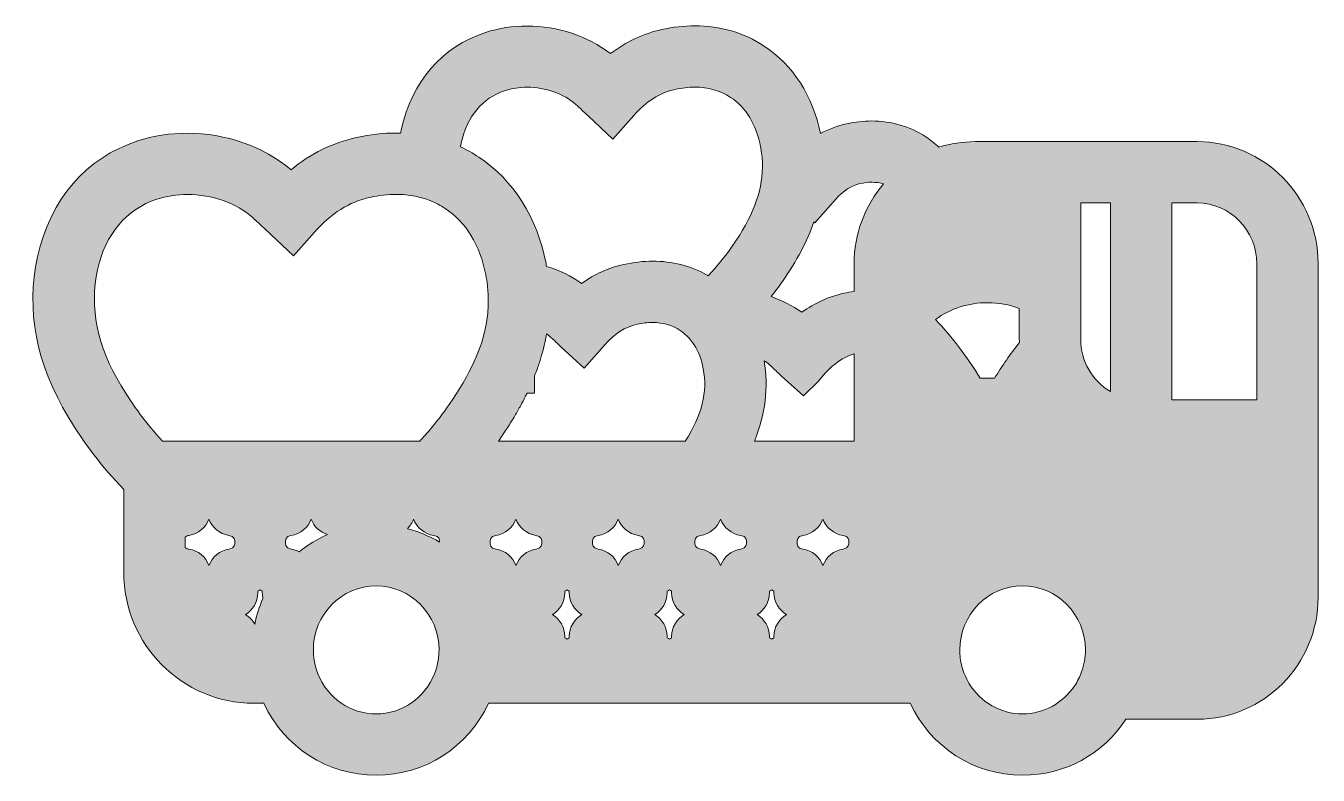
# Model space of a CAD drawing. Extents: x 14 to 2068, y -1996 to -61.
# Drawn here: x 1280 to 1638.1, y -1563.9 to -1356.1 of the extents above; entities that cross this region are included whole.
import ezdxf

# ---------------------------------------------------------------- set-up
doc = ezdxf.new("R2010")
doc.units = 0
doc.header["$MEASUREMENT"] = 0
doc.layers.add('Layer 1', color=7, linetype='Continuous', lineweight=0)

msp = doc.modelspace()

# ---------------------------------------------------------------- hatches: boundary and pattern name
at = {"layer": 'Layer 1', "true_color": 0xff3334, "transparency": 33554687}
h = msp.add_hatch(color=240, dxfattribs=at)
h.dxf.hatch_style = 2
edge = h.paths.add_edge_path()
edge.add_spline(control_points=[(1424.26, -1422.82), (1427.82, -1423.87), (1431.12, -1425.47), (1433.99, -1427.53), (1437.57, -1424.96), (1441.48, -1423.2), (1445.64, -1422.28), (1448.34, -1421.68), (1451.04, -1421.37), (1453.66, -1421.37), (1459.05, -1421.37), (1464.08, -1422.64), (1468.61, -1425.13), (1468.77, -1425.22), (1468.93, -1425.31), (1469.09, -1425.41), (1471.52, -1422.8), (1473.73, -1420.06), (1475.7, -1417.24), (1481.37, -1409.12), (1484.03, -1402.18), (1484.09, -1395.39), (1484.12, -1393.87), (1484.01, -1392.37), (1483.76, -1390.79), (1483.7, -1390.38), (1483.64, -1390.03), (1483.58, -1389.69), (1482.41, -1383.51), (1479.54, -1378.77), (1475.25, -1375.94), (1472.4, -1374.07), (1469.06, -1373.12), (1465.32, -1373.12), (1463.58, -1373.12), (1461.74, -1373.33), (1459.86, -1373.74), (1455.64, -1374.68), (1451.9, -1377.04), (1448.42, -1380.96), (1448.42, -1380.96), (1442.65, -1387.53), (1442.65, -1387.53), (1442.65, -1387.53), (1435.88, -1381.19), (1435.88, -1381.19), (1435.88, -1381.19), (1434.17, -1379.57), (1434.17, -1379.57), (1433.57, -1379), (1433, -1378.46), (1432.41, -1377.95), (1428.95, -1374.89), (1424.05, -1373.14), (1418.94, -1373.14), (1416.74, -1373.14), (1414.63, -1373.47), (1412.65, -1374.12), (1406.49, -1376.13), (1402.22, -1381.27), (1400.61, -1388.58), (1400.53, -1388.95), (1400.46, -1389.31), (1400.39, -1389.67), (1402.14, -1390.49), (1403.84, -1391.44), (1405.47, -1392.51), (1415.09, -1398.86), (1421.71, -1409.34), (1424.12, -1422.02), (1424.17, -1422.29), (1424.22, -1422.56), (1424.26, -1422.82)], knot_values=[0, 0, 0, 0, 1, 1, 1, 2, 2, 2, 3, 3, 3, 4, 4, 4, 5, 5, 5, 6, 6, 6, 7, 7, 7, 8, 8, 8, 9, 9, 9, 10, 10, 10, 11, 11, 11, 12, 12, 12, 13, 13, 13, 14, 14, 14, 15, 15, 15, 16, 16, 16, 17, 17, 17, 18, 18, 18, 19, 19, 19, 20, 20, 20, 21, 21, 21, 22, 22, 22, 23, 23, 23, 24, 24, 24, 24], degree=3, periodic=0)
edge = h.paths.add_edge_path()
edge.add_spline(control_points=[(1486.49, -1431.2), (1489.57, -1432.23), (1492.44, -1433.69), (1494.99, -1435.53), (1498.57, -1432.96), (1502.48, -1431.2), (1506.64, -1430.28), (1507.59, -1430.07), (1508.54, -1429.89), (1509.49, -1429.75), (1509.49, -1429.75), (1509.49, -1422.06), (1509.49, -1422.06), (1509.49, -1413.92), (1512.43, -1406.06), (1517.66, -1399.95), (1516.65, -1399.64), (1515.56, -1399.48), (1514.4, -1399.48), (1513.36, -1399.48), (1512.25, -1399.61), (1511.11, -1399.86), (1508.68, -1400.41), (1506.48, -1401.81), (1504.4, -1404.16), (1504.4, -1404.16), (1498.63, -1410.71), (1498.63, -1410.71), (1498.63, -1410.71), (1498.37, -1410.47), (1498.37, -1410.47), (1496.48, -1415.85), (1493.6, -1421.29), (1489.64, -1426.96), (1488.64, -1428.4), (1487.59, -1429.81), (1486.49, -1431.2)], knot_values=[0, 0, 0, 0, 1, 1, 1, 2, 2, 2, 3, 3, 3, 4, 4, 4, 5, 5, 5, 6, 6, 6, 7, 7, 7, 8, 8, 8, 9, 9, 9, 10, 10, 10, 11, 11, 11, 12, 12, 12, 12], degree=3, periodic=0)
edge = h.paths.add_edge_path()
edge.add_spline(control_points=[(1548.4, -1453.85), (1550.5, -1450.4), (1552.81, -1447.07), (1555.3, -1443.91), (1555.29, -1443.59), (1555.28, -1443.27), (1555.28, -1442.96), (1555.28, -1442.96), (1555.28, -1434.48), (1555.28, -1434.48), (1552.48, -1433.43), (1549.47, -1432.88), (1546.47, -1432.88), (1546.47, -1432.88), (1546.47, -1432.88), (1546.47, -1432.88), (1541.26, -1432.88), (1536.24, -1434.5), (1532.05, -1437.5), (1536.73, -1442.5), (1540.9, -1447.99), (1544.47, -1453.85), (1544.47, -1453.85), (1548.4, -1453.85), (1548.4, -1453.85)], knot_values=[0, 0, 0, 0, 1, 1, 1, 2, 2, 2, 3, 3, 3, 4, 4, 4, 5, 5, 5, 6, 6, 6, 7, 7, 7, 8, 8, 8, 8], degree=3, periodic=0)
edge = h.paths.add_edge_path()
edge.add_spline(control_points=[(1572.28, -1442.96), (1572.28, -1449.05), (1575.52, -1454.57), (1580.5, -1457.53), (1580.5, -1457.53), (1580.5, -1405.23), (1580.5, -1405.23), (1580.5, -1405.23), (1572.28, -1405.23), (1572.28, -1405.23), (1572.28, -1405.23), (1572.28, -1442.96), (1572.28, -1442.96)], knot_values=[0, 0, 0, 0, 1, 1, 1, 2, 2, 2, 3, 3, 3, 4, 4, 4, 4], degree=3, periodic=0)
edge = h.paths.add_edge_path()
edge.add_spline(control_points=[(1621.09, -1459.8), (1621.09, -1459.8), (1621.09, -1422.06), (1621.09, -1422.06), (1621.09, -1412.78), (1613.68, -1405.23), (1604.57, -1405.23), (1604.57, -1405.23), (1597.5, -1405.23), (1597.5, -1405.23), (1597.5, -1405.23), (1597.5, -1459.8), (1597.5, -1459.8), (1597.5, -1459.8), (1621.09, -1459.8), (1621.09, -1459.8)], knot_values=[0, 0, 0, 0, 1, 1, 1, 2, 2, 2, 3, 3, 3, 4, 4, 4, 5, 5, 5, 5], degree=3, periodic=0)
edge = h.paths.add_edge_path()
edge.add_spline(control_points=[(1389.15, -1471.23), (1389.4, -1470.95), (1389.65, -1470.68), (1389.88, -1470.42), (1390.96, -1469.24), (1392.03, -1467.98), (1393.19, -1466.55), (1394.58, -1464.84), (1395.95, -1463.03), (1397.25, -1461.15), (1403.02, -1452.9), (1406.4, -1445.46), (1407.6, -1438.42), (1407.9, -1436.67), (1408.07, -1434.87), (1408.1, -1433.05), (1408.11, -1432.78), (1408.11, -1432.62), (1408.11, -1432.46), (1408.11, -1431), (1408.03, -1429.59), (1407.86, -1428.11), (1407.75, -1427.14), (1407.6, -1426.16), (1407.42, -1425.18), (1405.86, -1416.94), (1401.95, -1410.55), (1396.12, -1406.72), (1394.81, -1405.85), (1393.43, -1405.13), (1392, -1404.57), (1390.64, -1404.03), (1389.25, -1403.62), (1387.86, -1403.35), (1386.16, -1403.01), (1384.39, -1402.84), (1382.58, -1402.84), (1380.25, -1402.84), (1377.81, -1403.12), (1375.33, -1403.67), (1369.6, -1404.94), (1364.57, -1408.1), (1359.93, -1413.33), (1359.93, -1413.33), (1354.16, -1419.9), (1354.16, -1419.9), (1354.16, -1419.9), (1347.76, -1413.91), (1347.76, -1413.91), (1347.76, -1413.91), (1345.89, -1412.13), (1345.89, -1412.13), (1344.77, -1411.07), (1343.85, -1410.2), (1342.93, -1409.38), (1338.24, -1405.25), (1331.6, -1402.88), (1324.73, -1402.88), (1321.75, -1402.88), (1318.9, -1403.32), (1316.24, -1404.19), (1307.83, -1406.93), (1302, -1413.89), (1299.83, -1423.77), (1297.53, -1434.22), (1299.68, -1444.75), (1306.38, -1455.94), (1309.67, -1461.44), (1313.41, -1466.45), (1317.81, -1471.23), (1317.81, -1471.23), (1389.15, -1471.23), (1389.15, -1471.23)], knot_values=[0, 0, 0, 0, 1, 1, 1, 2, 2, 2, 3, 3, 3, 4, 4, 4, 5, 5, 5, 6, 6, 6, 7, 7, 7, 8, 8, 8, 9, 9, 9, 10, 10, 10, 11, 11, 11, 12, 12, 12, 13, 13, 13, 14, 14, 14, 15, 15, 15, 16, 16, 16, 17, 17, 17, 18, 18, 18, 19, 19, 19, 20, 20, 20, 21, 21, 21, 22, 22, 22, 23, 23, 23, 24, 24, 24, 24], degree=3, periodic=0)
edge = h.paths.add_edge_path()
edge.add_spline(control_points=[(1462.72, -1471.23), (1467.37, -1463.9), (1468.91, -1457.68), (1467.69, -1451.21), (1467.2, -1448.64), (1466.36, -1446.41), (1465.18, -1444.58), (1465.18, -1444.58), (1464.96, -1444.27), (1464.96, -1444.27), (1464.96, -1444.27), (1464.62, -1443.78), (1464.62, -1443.78), (1464.62, -1443.78), (1464.09, -1443.1), (1464.09, -1443.1), (1464.09, -1443.1), (1463.96, -1442.96), (1463.96, -1442.96), (1463.96, -1442.96), (1463.86, -1442.82), (1463.86, -1442.82), (1463.86, -1442.82), (1463.63, -1442.56), (1463.63, -1442.56), (1463.57, -1442.49), (1463.51, -1442.43), (1463.43, -1442.36), (1463.43, -1442.36), (1462.43, -1441.43), (1462.43, -1441.43), (1462.43, -1441.43), (1462.16, -1441.21), (1462.16, -1441.21), (1462.01, -1441.09), (1461.91, -1441), (1461.81, -1440.92), (1461.66, -1440.81), (1461.48, -1440.68), (1461.3, -1440.57), (1459.08, -1439.11), (1456.51, -1438.38), (1453.63, -1438.38), (1452.25, -1438.38), (1450.81, -1438.54), (1449.33, -1438.87), (1446.07, -1439.6), (1443.15, -1441.45), (1440.41, -1444.54), (1440.41, -1444.54), (1434.64, -1451.06), (1434.64, -1451.06), (1434.64, -1451.06), (1428.25, -1445.12), (1428.25, -1445.12), (1427.84, -1444.73), (1426.96, -1443.9), (1426.96, -1443.9), (1426.25, -1443.22), (1425.63, -1442.63), (1424.99, -1442.06), (1424.77, -1441.86), (1424.53, -1441.67), (1424.28, -1441.48), (1424.23, -1441.78), (1424.17, -1442.08), (1424.11, -1442.38), (1424.1, -1442.5), (1424.05, -1442.71), (1424.01, -1442.93), (1423.94, -1443.27), (1423.85, -1443.65), (1423.77, -1444.03), (1423.74, -1444.17), (1423.72, -1444.29), (1423.69, -1444.41), (1423.63, -1444.67), (1423.55, -1444.99), (1423.47, -1445.3), (1423.47, -1445.3), (1423.45, -1445.38), (1423.45, -1445.38), (1423.35, -1445.77), (1423.25, -1446.18), (1423.13, -1446.58), (1423.05, -1446.93), (1422.93, -1447.35), (1422.8, -1447.79), (1422.51, -1448.77), (1422.15, -1449.89), (1421.78, -1450.96), (1421.56, -1451.56), (1421.36, -1452.11), (1421.14, -1452.67), (1421.08, -1452.81), (1421.02, -1452.96), (1420.96, -1453.12), (1420.96, -1453.12), (1420.96, -1457.94), (1420.96, -1457.94), (1420.96, -1457.94), (1418.85, -1457.95), (1418.85, -1457.95), (1418.68, -1458.31), (1418.51, -1458.66), (1418.33, -1459.01), (1417.95, -1459.77), (1417.54, -1460.55), (1417.11, -1461.35), (1416.58, -1462.32), (1416.05, -1463.27), (1415.48, -1464.23), (1415.18, -1464.74), (1414.83, -1465.33), (1414.45, -1465.93), (1414.14, -1466.43), (1413.78, -1467), (1413.41, -1467.57), (1412.75, -1468.6), (1412, -1469.73), (1411.19, -1470.88), (1411.11, -1471), (1411.03, -1471.11), (1410.95, -1471.23), (1410.95, -1471.23), (1462.72, -1471.23), (1462.72, -1471.23)], knot_values=[0, 0, 0, 0, 1, 1, 1, 2, 2, 2, 3, 3, 3, 4, 4, 4, 5, 5, 5, 6, 6, 6, 7, 7, 7, 8, 8, 8, 9, 9, 9, 10, 10, 10, 11, 11, 11, 12, 12, 12, 13, 13, 13, 14, 14, 14, 15, 15, 15, 16, 16, 16, 17, 17, 17, 18, 18, 18, 19, 19, 19, 20, 20, 20, 21, 21, 21, 22, 22, 22, 23, 23, 23, 24, 24, 24, 25, 25, 25, 26, 26, 26, 27, 27, 27, 28, 28, 28, 29, 29, 29, 30, 30, 30, 31, 31, 31, 32, 32, 32, 33, 33, 33, 34, 34, 34, 35, 35, 35, 36, 36, 36, 37, 37, 37, 38, 38, 38, 39, 39, 39, 40, 40, 40, 41, 41, 41, 42, 42, 42, 42], degree=3, periodic=0)
edge = h.paths.add_edge_path()
edge.add_spline(control_points=[(1509.49, -1471.23), (1509.49, -1471.23), (1509.49, -1447.09), (1509.49, -1447.09), (1506.56, -1447.93), (1503.91, -1449.72), (1501.41, -1452.54), (1501.41, -1452.54), (1499.59, -1454.6), (1499.59, -1454.6), (1499.59, -1454.6), (1495.43, -1458.67), (1495.43, -1458.67), (1495.43, -1458.67), (1491.12, -1454.86), (1491.12, -1454.86), (1491.12, -1454.86), (1489.25, -1453.12), (1489.25, -1453.12), (1488.84, -1452.73), (1487.96, -1451.9), (1487.96, -1451.9), (1487.25, -1451.22), (1486.63, -1450.63), (1485.99, -1450.06), (1485.55, -1449.67), (1485.07, -1449.3), (1484.55, -1448.97), (1485.8, -1456.46), (1484.92, -1463.79), (1481.87, -1471.23), (1481.87, -1471.23), (1509.49, -1471.23), (1509.49, -1471.23)], knot_values=[0, 0, 0, 0, 1, 1, 1, 2, 2, 2, 3, 3, 3, 4, 4, 4, 5, 5, 5, 6, 6, 6, 7, 7, 7, 8, 8, 8, 9, 9, 9, 10, 10, 10, 11, 11, 11, 11], degree=3, periodic=0)
edge = h.paths.add_edge_path()
edge.add_spline(control_points=[(1385.68, -1495.54), (1388.8, -1496.36), (1391.82, -1497.62), (1394.6, -1499.28), (1394.6, -1498.69), (1394.57, -1497.64), (1392.98, -1497.4), (1390.41, -1497.05), (1388.29, -1495.26), (1387.42, -1492.9), (1387.04, -1493.9), (1386.44, -1494.8), (1385.68, -1495.54)], knot_values=[0, 0, 0, 0, 1, 1, 1, 2, 2, 2, 3, 3, 3, 4, 4, 4, 4], degree=3, periodic=0)
edge = h.paths.add_edge_path()
edge.add_spline(control_points=[(1359.06, -1492.9), (1358.18, -1495.26), (1356.05, -1497.05), (1353.44, -1497.41), (1351.88, -1497.65), (1351.88, -1498.9), (1351.88, -1499.32), (1351.88, -1499.77), (1351.88, -1500.98), (1353.53, -1501.23), (1354.28, -1501.34), (1355.01, -1501.58), (1355.69, -1501.93), (1358.11, -1499.99), (1360.78, -1498.39), (1363.59, -1497.18), (1361.49, -1496.55), (1359.81, -1494.94), (1359.06, -1492.9)], knot_values=[0, 0, 0, 0, 1, 1, 1, 2, 2, 2, 3, 3, 3, 4, 4, 4, 5, 5, 5, 6, 6, 6, 6], degree=3, periodic=0)
edge = h.paths.add_edge_path()
edge.add_spline(control_points=[(1324.09, -1500.78), (1324.45, -1501.04), (1324.92, -1501.19), (1325.16, -1501.23), (1327.72, -1501.58), (1329.83, -1503.38), (1330.7, -1505.73), (1331.58, -1503.38), (1333.7, -1501.58), (1336.31, -1501.22), (1337.88, -1500.98), (1337.88, -1499.73), (1337.88, -1499.32), (1337.88, -1498.86), (1337.88, -1497.66), (1336.22, -1497.4), (1333.67, -1497.03), (1331.57, -1495.24), (1330.7, -1492.9), (1329.83, -1495.24), (1327.74, -1497.02), (1325.16, -1497.4), (1324.9, -1497.45), (1324.44, -1497.61), (1324.09, -1497.87), (1324.09, -1497.87), (1324.09, -1500.78), (1324.09, -1500.78)], knot_values=[0, 0, 0, 0, 1, 1, 1, 2, 2, 2, 3, 3, 3, 4, 4, 4, 5, 5, 5, 6, 6, 6, 7, 7, 7, 8, 8, 8, 9, 9, 9, 9], degree=3, periodic=0)
edge = h.paths.add_edge_path()
edge.add_spline(control_points=[(1415.78, -1492.9), (1414.9, -1495.26), (1412.77, -1497.05), (1410.16, -1497.41), (1408.6, -1497.65), (1408.6, -1498.9), (1408.6, -1499.32), (1408.6, -1499.9), (1408.6, -1500.99), (1410.22, -1501.23), (1412.79, -1501.58), (1414.9, -1503.38), (1415.78, -1505.74), (1416.66, -1503.38), (1418.78, -1501.58), (1421.38, -1501.22), (1422.96, -1500.98), (1422.96, -1499.73), (1422.96, -1499.32), (1422.96, -1498.86), (1422.96, -1497.66), (1421.3, -1497.4), (1418.75, -1497.03), (1416.65, -1495.24), (1415.78, -1492.9)], knot_values=[0, 0, 0, 0, 1, 1, 1, 2, 2, 2, 3, 3, 3, 4, 4, 4, 5, 5, 5, 6, 6, 6, 7, 7, 7, 8, 8, 8, 8], degree=3, periodic=0)
edge = h.paths.add_edge_path()
edge.add_spline(control_points=[(1500.85, -1492.9), (1499.97, -1495.26), (1497.85, -1497.05), (1495.24, -1497.41), (1493.67, -1497.65), (1493.67, -1498.9), (1493.67, -1499.32), (1493.67, -1499.9), (1493.67, -1500.99), (1495.29, -1501.23), (1497.87, -1501.58), (1499.98, -1503.38), (1500.86, -1505.74), (1501.73, -1503.38), (1503.85, -1501.58), (1506.46, -1501.22), (1508.03, -1500.98), (1508.03, -1499.73), (1508.03, -1499.32), (1508.03, -1498.73), (1508.03, -1497.65), (1506.42, -1497.4), (1503.84, -1497.05), (1501.73, -1495.26), (1500.85, -1492.9)], knot_values=[0, 0, 0, 0, 1, 1, 1, 2, 2, 2, 3, 3, 3, 4, 4, 4, 5, 5, 5, 6, 6, 6, 7, 7, 7, 8, 8, 8, 8], degree=3, periodic=0)
edge = h.paths.add_edge_path()
edge.add_spline(control_points=[(1444.14, -1492.9), (1443.26, -1495.26), (1441.13, -1497.05), (1438.52, -1497.41), (1436.96, -1497.65), (1436.96, -1498.9), (1436.96, -1499.32), (1436.96, -1499.77), (1436.96, -1500.98), (1438.61, -1501.23), (1441.17, -1501.6), (1443.26, -1503.39), (1444.14, -1505.74), (1445.01, -1503.38), (1447.14, -1501.58), (1449.74, -1501.22), (1451.32, -1500.98), (1451.32, -1499.73), (1451.32, -1499.32), (1451.32, -1498.86), (1451.32, -1497.66), (1449.66, -1497.4), (1447.11, -1497.03), (1445.01, -1495.24), (1444.14, -1492.9)], knot_values=[0, 0, 0, 0, 1, 1, 1, 2, 2, 2, 3, 3, 3, 4, 4, 4, 5, 5, 5, 6, 6, 6, 7, 7, 7, 8, 8, 8, 8], degree=3, periodic=0)
edge = h.paths.add_edge_path()
edge.add_spline(control_points=[(1472.49, -1492.9), (1471.62, -1495.26), (1469.49, -1497.05), (1466.88, -1497.41), (1465.32, -1497.65), (1465.32, -1498.9), (1465.32, -1499.32), (1465.32, -1499.77), (1465.32, -1500.98), (1466.97, -1501.23), (1469.53, -1501.6), (1471.62, -1503.39), (1472.5, -1505.74), (1473.37, -1503.38), (1475.49, -1501.58), (1478.1, -1501.22), (1479.67, -1500.98), (1479.67, -1499.73), (1479.67, -1499.32), (1479.67, -1498.73), (1479.67, -1497.65), (1478.06, -1497.4), (1475.48, -1497.05), (1473.37, -1495.26), (1472.49, -1492.9)], knot_values=[0, 0, 0, 0, 1, 1, 1, 2, 2, 2, 3, 3, 3, 4, 4, 4, 5, 5, 5, 6, 6, 6, 7, 7, 7, 8, 8, 8, 8], degree=3, periodic=0)
edge = h.paths.add_edge_path()
edge.add_spline(control_points=[(1340.8, -1519.36), (1341.88, -1520), (1342.77, -1520.91), (1343.38, -1522), (1343.89, -1519.55), (1344.66, -1517.17), (1345.67, -1514.89), (1345.55, -1514.38), (1345.49, -1513.85), (1345.49, -1513.32), (1345.49, -1513.32), (1345.49, -1512.88), (1345.49, -1512.88), (1345.28, -1512.75), (1345.08, -1512.63), (1344.88, -1512.5), (1344.68, -1512.63), (1344.47, -1512.75), (1344.26, -1512.88), (1344.26, -1512.88), (1344.26, -1513.32), (1344.26, -1513.32), (1344.26, -1515.85), (1342.89, -1518.13), (1340.8, -1519.36)], knot_values=[0, 0, 0, 0, 1, 1, 1, 2, 2, 2, 3, 3, 3, 4, 4, 4, 5, 5, 5, 6, 6, 6, 7, 7, 7, 8, 8, 8, 8], degree=3, periodic=0)
edge = h.paths.add_edge_path()
edge.add_spline(control_points=[(1457.7, -1525.84), (1457.91, -1525.96), (1458.11, -1526.09), (1458.32, -1526.22), (1458.52, -1526.09), (1458.72, -1525.96), (1458.93, -1525.84), (1458.93, -1525.84), (1458.93, -1525.4), (1458.93, -1525.4), (1458.93, -1522.87), (1460.3, -1520.59), (1462.4, -1519.36), (1460.3, -1518.13), (1458.93, -1515.85), (1458.93, -1513.32), (1458.93, -1513.32), (1458.93, -1512.88), (1458.93, -1512.88), (1458.72, -1512.75), (1458.52, -1512.63), (1458.32, -1512.5), (1458.11, -1512.63), (1457.91, -1512.75), (1457.7, -1512.88), (1457.7, -1512.88), (1457.7, -1513.32), (1457.7, -1513.32), (1457.7, -1515.85), (1456.33, -1518.13), (1454.24, -1519.36), (1456.33, -1520.59), (1457.7, -1522.87), (1457.7, -1525.4), (1457.7, -1525.4), (1457.7, -1525.84), (1457.7, -1525.84)], knot_values=[0, 0, 0, 0, 1, 1, 1, 2, 2, 2, 3, 3, 3, 4, 4, 4, 5, 5, 5, 6, 6, 6, 7, 7, 7, 8, 8, 8, 9, 9, 9, 10, 10, 10, 11, 11, 11, 12, 12, 12, 12], degree=3, periodic=0)
edge = h.paths.add_edge_path()
edge.add_spline(control_points=[(1486.06, -1525.84), (1486.27, -1525.96), (1486.47, -1526.09), (1486.68, -1526.22), (1486.88, -1526.09), (1487.08, -1525.96), (1487.29, -1525.84), (1487.29, -1525.84), (1487.29, -1525.4), (1487.29, -1525.4), (1487.29, -1522.87), (1488.66, -1520.59), (1490.75, -1519.36), (1488.66, -1518.13), (1487.29, -1515.85), (1487.29, -1513.32), (1487.29, -1513.32), (1487.29, -1512.88), (1487.29, -1512.88), (1487.08, -1512.75), (1486.88, -1512.63), (1486.68, -1512.5), (1486.47, -1512.63), (1486.27, -1512.75), (1486.06, -1512.88), (1486.06, -1512.88), (1486.06, -1513.32), (1486.06, -1513.32), (1486.06, -1515.85), (1484.69, -1518.13), (1482.6, -1519.36), (1484.69, -1520.59), (1486.06, -1522.87), (1486.06, -1525.4), (1486.06, -1525.4), (1486.06, -1525.84), (1486.06, -1525.84)], knot_values=[0, 0, 0, 0, 1, 1, 1, 2, 2, 2, 3, 3, 3, 4, 4, 4, 5, 5, 5, 6, 6, 6, 7, 7, 7, 8, 8, 8, 9, 9, 9, 10, 10, 10, 11, 11, 11, 12, 12, 12, 12], degree=3, periodic=0)
edge = h.paths.add_edge_path()
edge.add_spline(control_points=[(1429.34, -1525.84), (1429.55, -1525.96), (1429.75, -1526.09), (1429.96, -1526.22), (1430.16, -1526.09), (1430.36, -1525.96), (1430.57, -1525.84), (1430.57, -1525.84), (1430.57, -1525.4), (1430.57, -1525.4), (1430.57, -1522.87), (1431.94, -1520.59), (1434.04, -1519.36), (1431.94, -1518.13), (1430.57, -1515.85), (1430.57, -1513.32), (1430.57, -1513.32), (1430.57, -1512.88), (1430.57, -1512.88), (1430.36, -1512.75), (1430.16, -1512.63), (1429.96, -1512.5), (1429.75, -1512.63), (1429.55, -1512.75), (1429.34, -1512.88), (1429.34, -1512.88), (1429.34, -1513.32), (1429.34, -1513.32), (1429.34, -1515.85), (1427.97, -1518.13), (1425.88, -1519.36), (1427.97, -1520.59), (1429.34, -1522.87), (1429.34, -1525.4), (1429.34, -1525.4), (1429.34, -1525.84), (1429.34, -1525.84)], knot_values=[0, 0, 0, 0, 1, 1, 1, 2, 2, 2, 3, 3, 3, 4, 4, 4, 5, 5, 5, 6, 6, 6, 7, 7, 7, 8, 8, 8, 9, 9, 9, 10, 10, 10, 11, 11, 11, 12, 12, 12, 12], degree=3, periodic=0)
edge = h.paths.add_edge_path()
edge.add_spline(control_points=[(1377.04, -1511.41), (1367.44, -1511.41), (1359.63, -1519.36), (1359.63, -1529.15), (1359.63, -1530.08), (1359.71, -1531.04), (1359.87, -1532), (1359.97, -1532.65), (1360.11, -1533.29), (1360.27, -1533.88), (1360.44, -1534.51), (1360.64, -1535.12), (1360.89, -1535.75), (1363.57, -1542.52), (1369.91, -1546.89), (1377.04, -1546.89), (1384.18, -1546.89), (1390.52, -1542.51), (1393.2, -1535.75), (1393.45, -1535.12), (1393.65, -1534.51), (1393.82, -1533.91), (1394, -1533.22), (1394.14, -1532.61), (1394.22, -1532.05), (1394.38, -1531.05), (1394.46, -1530.08), (1394.46, -1529.15), (1394.46, -1519.36), (1386.65, -1511.41), (1377.04, -1511.41)], knot_values=[0, 0, 0, 0, 1, 1, 1, 2, 2, 2, 3, 3, 3, 4, 4, 4, 5, 5, 5, 6, 6, 6, 7, 7, 7, 8, 8, 8, 9, 9, 9, 10, 10, 10, 10], degree=3, periodic=0)
edge = h.paths.add_edge_path()
edge.add_spline(control_points=[(1556.18, -1511.41), (1546.58, -1511.41), (1538.77, -1519.36), (1538.77, -1529.15), (1538.77, -1530.68), (1538.97, -1532.22), (1539.37, -1533.73), (1539.58, -1534.56), (1539.84, -1535.33), (1540.14, -1536.03), (1540.49, -1536.87), (1540.89, -1537.65), (1541.33, -1538.38), (1544.54, -1543.71), (1550.09, -1546.89), (1556.18, -1546.89), (1561.97, -1546.89), (1567.36, -1543.96), (1570.62, -1539.05), (1571, -1538.48), (1571.36, -1537.85), (1571.7, -1537.18), (1571.99, -1536.59), (1572.28, -1535.95), (1572.54, -1535.25), (1573.23, -1533.33), (1573.59, -1531.26), (1573.59, -1529.15), (1573.59, -1519.36), (1565.78, -1511.41), (1556.18, -1511.41)], knot_values=[0, 0, 0, 0, 1, 1, 1, 2, 2, 2, 3, 3, 3, 4, 4, 4, 5, 5, 5, 6, 6, 6, 7, 7, 7, 8, 8, 8, 9, 9, 9, 10, 10, 10, 10], degree=3, periodic=0)
edge = h.paths.add_edge_path()
edge.add_spline(control_points=[(1556.18, -1563.89), (1542.73, -1563.89), (1530.73, -1556.13), (1525.06, -1543.96), (1525.06, -1543.96), (1408.18, -1543.96), (1408.18, -1543.96), (1402.52, -1556.13), (1390.51, -1563.89), (1377.04, -1563.89), (1363.57, -1563.89), (1351.57, -1556.13), (1345.92, -1543.96), (1345.92, -1543.96), (1343.11, -1543.96), (1343.11, -1543.96), (1323.25, -1543.96), (1307.09, -1527.65), (1307.09, -1507.6), (1307.09, -1507.6), (1307.09, -1484.65), (1307.09, -1484.65), (1301.14, -1478.47), (1296.12, -1471.93), (1291.78, -1464.68), (1282.76, -1449.57), (1279.96, -1434.99), (1283.22, -1420.12), (1286.75, -1404.11), (1296.6, -1392.72), (1310.96, -1388.03), (1315.31, -1386.61), (1319.93, -1385.89), (1324.68, -1385.89), (1335.36, -1385.89), (1345.79, -1389.57), (1353.45, -1396.02), (1358.94, -1391.5), (1364.91, -1388.57), (1371.63, -1387.08), (1375.35, -1386.25), (1379.06, -1385.83), (1382.64, -1385.83), (1383.03, -1385.83), (1383.42, -1385.83), (1383.81, -1385.84), (1383.87, -1385.54), (1383.93, -1385.23), (1384, -1384.93), (1386.95, -1371.5), (1395.25, -1361.92), (1407.36, -1357.96), (1411.02, -1356.77), (1414.89, -1356.16), (1418.88, -1356.16), (1427.36, -1356.16), (1435.66, -1358.93), (1441.99, -1363.82), (1446.33, -1360.52), (1451.09, -1358.28), (1456.18, -1357.15), (1459.27, -1356.46), (1462.36, -1356.11), (1465.35, -1356.11), (1472.44, -1356.11), (1478.92, -1358.01), (1484.6, -1361.76), (1492.57, -1367), (1498.09, -1375.6), (1500.19, -1386), (1502.48, -1384.75), (1504.9, -1383.83), (1507.43, -1383.27), (1509.73, -1382.76), (1512.05, -1382.5), (1514.33, -1382.5), (1519.82, -1382.5), (1525.01, -1384.01), (1529.35, -1386.87), (1530.65, -1387.72), (1531.87, -1388.69), (1533, -1389.77), (1536.22, -1388.74), (1539.58, -1388.23), (1543.01, -1388.23), (1543.01, -1388.23), (1604.57, -1388.23), (1604.57, -1388.23), (1623.05, -1388.23), (1638.09, -1403.4), (1638.09, -1422.06), (1638.09, -1422.06), (1638.09, -1514.53), (1638.09, -1514.53), (1638.09, -1533.19), (1623.05, -1548.37), (1604.57, -1548.37), (1604.57, -1548.37), (1584.84, -1548.37), (1584.84, -1548.37), (1578.44, -1558.12), (1567.85, -1563.89), (1556.18, -1563.89)], knot_values=[0, 0, 0, 0, 1, 1, 1, 2, 2, 2, 3, 3, 3, 4, 4, 4, 5, 5, 5, 6, 6, 6, 7, 7, 7, 8, 8, 8, 9, 9, 9, 10, 10, 10, 11, 11, 11, 12, 12, 12, 13, 13, 13, 14, 14, 14, 15, 15, 15, 16, 16, 16, 17, 17, 17, 18, 18, 18, 19, 19, 19, 20, 20, 20, 21, 21, 21, 22, 22, 22, 23, 23, 23, 24, 24, 24, 25, 25, 25, 26, 26, 26, 27, 27, 27, 28, 28, 28, 29, 29, 29, 30, 30, 30, 31, 31, 31, 32, 32, 32, 33, 33, 33, 34, 34, 34, 34], degree=3, periodic=0)

# ---------------------------------------------------------------- linework, layer by layer
at = {"layer": 'Layer 1'}
for points, knots in [([(1556.18, -1563.89), (1542.73, -1563.89), (1530.73, -1556.13), (1525.06, -1543.96), (1525.06, -1543.96), (1408.18, -1543.96), (1408.18, -1543.96), (1402.52, -1556.13), (1390.51, -1563.89), (1377.04, -1563.89), (1363.57, -1563.89), (1351.57, -1556.13), (1345.92, -1543.96), (1345.92, -1543.96), (1343.11, -1543.96), (1343.11, -1543.96), (1323.25, -1543.96), (1307.09, -1527.65), (1307.09, -1507.6), (1307.09, -1507.6), (1307.09, -1484.65), (1307.09, -1484.65), (1301.14, -1478.47), (1296.12, -1471.93), (1291.78, -1464.68), (1282.76, -1449.57), (1279.96, -1434.99), (1283.22, -1420.12), (1286.75, -1404.11), (1296.6, -1392.72), (1310.96, -1388.03), (1315.31, -1386.61), (1319.93, -1385.89), (1324.68, -1385.89), (1335.36, -1385.89), (1345.79, -1389.57), (1353.45, -1396.02), (1358.94, -1391.5), (1364.91, -1388.57), (1371.63, -1387.08), (1375.35, -1386.25), (1379.06, -1385.83), (1382.64, -1385.83), (1383.03, -1385.83), (1383.42, -1385.83), (1383.81, -1385.84), (1383.87, -1385.54), (1383.93, -1385.23), (1384, -1384.93), (1386.95, -1371.5), (1395.25, -1361.92), (1407.36, -1357.96), (1411.02, -1356.77), (1414.89, -1356.16), (1418.88, -1356.16), (1427.36, -1356.16), (1435.66, -1358.93), (1441.99, -1363.82), (1446.33, -1360.52), (1451.09, -1358.28), (1456.18, -1357.15), (1459.27, -1356.46), (1462.36, -1356.11), (1465.35, -1356.11), (1472.44, -1356.11), (1478.92, -1358.01), (1484.6, -1361.76), (1492.57, -1367), (1498.09, -1375.6), (1500.19, -1386), (1502.48, -1384.75), (1504.9, -1383.83), (1507.43, -1383.27), (1509.73, -1382.76), (1512.05, -1382.5), (1514.33, -1382.5), (1519.82, -1382.5), (1525.01, -1384.01), (1529.35, -1386.87), (1530.65, -1387.72), (1531.87, -1388.69), (1533, -1389.77), (1536.22, -1388.74), (1539.58, -1388.23), (1543.01, -1388.23), (1543.01, -1388.23), (1604.57, -1388.23), (1604.57, -1388.23), (1623.05, -1388.23), (1638.09, -1403.4), (1638.09, -1422.06), (1638.09, -1422.06), (1638.09, -1514.53), (1638.09, -1514.53), (1638.09, -1533.19), (1623.05, -1548.37), (1604.57, -1548.37), (1604.57, -1548.37), (1584.84, -1548.37), (1584.84, -1548.37), (1578.44, -1558.12), (1567.85, -1563.89), (1556.18, -1563.89)], [0, 0, 0, 0, 1, 1, 1, 2, 2, 2, 3, 3, 3, 4, 4, 4, 5, 5, 5, 6, 6, 6, 7, 7, 7, 8, 8, 8, 9, 9, 9, 10, 10, 10, 11, 11, 11, 12, 12, 12, 13, 13, 13, 14, 14, 14, 15, 15, 15, 16, 16, 16, 17, 17, 17, 18, 18, 18, 19, 19, 19, 20, 20, 20, 21, 21, 21, 22, 22, 22, 23, 23, 23, 24, 24, 24, 25, 25, 25, 26, 26, 26, 27, 27, 27, 28, 28, 28, 29, 29, 29, 30, 30, 30, 31, 31, 31, 32, 32, 32, 33, 33, 33, 34, 34, 34, 34]), ([(1424.26, -1422.82), (1427.82, -1423.87), (1431.12, -1425.47), (1433.99, -1427.53), (1437.57, -1424.96), (1441.48, -1423.2), (1445.64, -1422.28), (1448.34, -1421.68), (1451.04, -1421.37), (1453.66, -1421.37), (1459.05, -1421.37), (1464.08, -1422.64), (1468.61, -1425.13), (1468.77, -1425.22), (1468.93, -1425.31), (1469.09, -1425.41), (1471.52, -1422.8), (1473.73, -1420.06), (1475.7, -1417.24), (1481.37, -1409.12), (1484.03, -1402.18), (1484.09, -1395.39), (1484.12, -1393.87), (1484.01, -1392.37), (1483.76, -1390.79), (1483.7, -1390.38), (1483.64, -1390.03), (1483.58, -1389.69), (1482.41, -1383.51), (1479.54, -1378.77), (1475.25, -1375.94), (1472.4, -1374.07), (1469.06, -1373.12), (1465.32, -1373.12), (1463.58, -1373.12), (1461.74, -1373.33), (1459.86, -1373.74), (1455.64, -1374.68), (1451.9, -1377.04), (1448.42, -1380.96), (1448.42, -1380.96), (1442.65, -1387.53), (1442.65, -1387.53), (1442.65, -1387.53), (1435.88, -1381.19), (1435.88, -1381.19), (1435.88, -1381.19), (1434.17, -1379.57), (1434.17, -1379.57), (1433.57, -1379), (1433, -1378.46), (1432.41, -1377.95), (1428.95, -1374.89), (1424.05, -1373.14), (1418.94, -1373.14), (1416.74, -1373.14), (1414.63, -1373.47), (1412.65, -1374.12), (1406.49, -1376.13), (1402.22, -1381.27), (1400.61, -1388.58), (1400.53, -1388.95), (1400.46, -1389.31), (1400.39, -1389.67), (1402.14, -1390.49), (1403.84, -1391.44), (1405.47, -1392.51), (1415.09, -1398.86), (1421.71, -1409.34), (1424.12, -1422.02), (1424.17, -1422.29), (1424.22, -1422.56), (1424.26, -1422.82)], [0, 0, 0, 0, 1, 1, 1, 2, 2, 2, 3, 3, 3, 4, 4, 4, 5, 5, 5, 6, 6, 6, 7, 7, 7, 8, 8, 8, 9, 9, 9, 10, 10, 10, 11, 11, 11, 12, 12, 12, 13, 13, 13, 14, 14, 14, 15, 15, 15, 16, 16, 16, 17, 17, 17, 18, 18, 18, 19, 19, 19, 20, 20, 20, 21, 21, 21, 22, 22, 22, 23, 23, 23, 24, 24, 24, 24]), ([(1486.49, -1431.2), (1489.57, -1432.23), (1492.44, -1433.69), (1494.99, -1435.53), (1498.57, -1432.96), (1502.48, -1431.2), (1506.64, -1430.28), (1507.59, -1430.07), (1508.54, -1429.89), (1509.49, -1429.75), (1509.49, -1429.75), (1509.49, -1422.06), (1509.49, -1422.06), (1509.49, -1413.92), (1512.43, -1406.06), (1517.66, -1399.95), (1516.65, -1399.64), (1515.56, -1399.48), (1514.4, -1399.48), (1513.36, -1399.48), (1512.25, -1399.61), (1511.11, -1399.86), (1508.68, -1400.41), (1506.48, -1401.81), (1504.4, -1404.16), (1504.4, -1404.16), (1498.63, -1410.71), (1498.63, -1410.71), (1498.63, -1410.71), (1498.37, -1410.47), (1498.37, -1410.47), (1496.48, -1415.85), (1493.6, -1421.29), (1489.64, -1426.96), (1488.64, -1428.4), (1487.59, -1429.81), (1486.49, -1431.2)], [0, 0, 0, 0, 1, 1, 1, 2, 2, 2, 3, 3, 3, 4, 4, 4, 5, 5, 5, 6, 6, 6, 7, 7, 7, 8, 8, 8, 9, 9, 9, 10, 10, 10, 11, 11, 11, 12, 12, 12, 12]), ([(1389.15, -1471.23), (1389.4, -1470.95), (1389.65, -1470.68), (1389.88, -1470.42), (1390.96, -1469.24), (1392.03, -1467.98), (1393.19, -1466.55), (1394.58, -1464.84), (1395.95, -1463.03), (1397.25, -1461.15), (1403.02, -1452.9), (1406.4, -1445.46), (1407.6, -1438.42), (1407.9, -1436.67), (1408.07, -1434.87), (1408.1, -1433.05), (1408.11, -1432.78), (1408.11, -1432.62), (1408.11, -1432.46), (1408.11, -1431), (1408.03, -1429.59), (1407.86, -1428.11), (1407.75, -1427.14), (1407.6, -1426.16), (1407.42, -1425.18), (1405.86, -1416.94), (1401.95, -1410.55), (1396.12, -1406.72), (1394.81, -1405.85), (1393.43, -1405.13), (1392, -1404.57), (1390.64, -1404.03), (1389.25, -1403.62), (1387.86, -1403.35), (1386.16, -1403.01), (1384.39, -1402.84), (1382.58, -1402.84), (1380.25, -1402.84), (1377.81, -1403.12), (1375.33, -1403.67), (1369.6, -1404.94), (1364.57, -1408.1), (1359.93, -1413.33), (1359.93, -1413.33), (1354.16, -1419.9), (1354.16, -1419.9), (1354.16, -1419.9), (1347.76, -1413.91), (1347.76, -1413.91), (1347.76, -1413.91), (1345.89, -1412.13), (1345.89, -1412.13), (1344.77, -1411.07), (1343.85, -1410.2), (1342.93, -1409.38), (1338.24, -1405.25), (1331.6, -1402.88), (1324.73, -1402.88), (1321.75, -1402.88), (1318.9, -1403.32), (1316.24, -1404.19), (1307.83, -1406.93), (1302, -1413.89), (1299.83, -1423.77), (1297.53, -1434.22), (1299.68, -1444.75), (1306.38, -1455.94), (1309.67, -1461.44), (1313.41, -1466.45), (1317.81, -1471.23), (1317.81, -1471.23), (1389.15, -1471.23), (1389.15, -1471.23)], [0, 0, 0, 0, 1, 1, 1, 2, 2, 2, 3, 3, 3, 4, 4, 4, 5, 5, 5, 6, 6, 6, 7, 7, 7, 8, 8, 8, 9, 9, 9, 10, 10, 10, 11, 11, 11, 12, 12, 12, 13, 13, 13, 14, 14, 14, 15, 15, 15, 16, 16, 16, 17, 17, 17, 18, 18, 18, 19, 19, 19, 20, 20, 20, 21, 21, 21, 22, 22, 22, 23, 23, 23, 24, 24, 24, 24]), ([(1572.28, -1442.96), (1572.28, -1449.05), (1575.52, -1454.57), (1580.5, -1457.53), (1580.5, -1457.53), (1580.5, -1405.23), (1580.5, -1405.23), (1580.5, -1405.23), (1572.28, -1405.23), (1572.28, -1405.23), (1572.28, -1405.23), (1572.28, -1442.96), (1572.28, -1442.96)], [0, 0, 0, 0, 1, 1, 1, 2, 2, 2, 3, 3, 3, 4, 4, 4, 4]), ([(1621.09, -1459.8), (1621.09, -1459.8), (1621.09, -1422.06), (1621.09, -1422.06), (1621.09, -1412.78), (1613.68, -1405.23), (1604.57, -1405.23), (1604.57, -1405.23), (1597.5, -1405.23), (1597.5, -1405.23), (1597.5, -1405.23), (1597.5, -1459.8), (1597.5, -1459.8), (1597.5, -1459.8), (1621.09, -1459.8), (1621.09, -1459.8)], [0, 0, 0, 0, 1, 1, 1, 2, 2, 2, 3, 3, 3, 4, 4, 4, 5, 5, 5, 5]), ([(1548.4, -1453.85), (1550.5, -1450.4), (1552.81, -1447.07), (1555.3, -1443.91), (1555.29, -1443.59), (1555.28, -1443.27), (1555.28, -1442.96), (1555.28, -1442.96), (1555.28, -1434.48), (1555.28, -1434.48), (1552.48, -1433.43), (1549.47, -1432.88), (1546.47, -1432.88), (1546.47, -1432.88), (1546.47, -1432.88), (1546.47, -1432.88), (1541.26, -1432.88), (1536.24, -1434.5), (1532.05, -1437.5), (1536.73, -1442.5), (1540.9, -1447.99), (1544.47, -1453.85), (1544.47, -1453.85), (1548.4, -1453.85), (1548.4, -1453.85)], [0, 0, 0, 0, 1, 1, 1, 2, 2, 2, 3, 3, 3, 4, 4, 4, 5, 5, 5, 6, 6, 6, 7, 7, 7, 8, 8, 8, 8]), ([(1462.72, -1471.23), (1467.37, -1463.9), (1468.91, -1457.68), (1467.69, -1451.21), (1467.2, -1448.64), (1466.36, -1446.41), (1465.18, -1444.58), (1465.18, -1444.58), (1464.96, -1444.27), (1464.96, -1444.27), (1464.96, -1444.27), (1464.62, -1443.78), (1464.62, -1443.78), (1464.62, -1443.78), (1464.09, -1443.1), (1464.09, -1443.1), (1464.09, -1443.1), (1463.96, -1442.96), (1463.96, -1442.96), (1463.96, -1442.96), (1463.86, -1442.82), (1463.86, -1442.82), (1463.86, -1442.82), (1463.63, -1442.56), (1463.63, -1442.56), (1463.57, -1442.49), (1463.51, -1442.43), (1463.43, -1442.36), (1463.43, -1442.36), (1462.43, -1441.43), (1462.43, -1441.43), (1462.43, -1441.43), (1462.16, -1441.21), (1462.16, -1441.21), (1462.01, -1441.09), (1461.91, -1441), (1461.81, -1440.92), (1461.66, -1440.81), (1461.48, -1440.68), (1461.3, -1440.57), (1459.08, -1439.11), (1456.51, -1438.38), (1453.63, -1438.38), (1452.25, -1438.38), (1450.81, -1438.54), (1449.33, -1438.87), (1446.07, -1439.6), (1443.15, -1441.45), (1440.41, -1444.54), (1440.41, -1444.54), (1434.64, -1451.06), (1434.64, -1451.06), (1434.64, -1451.06), (1428.25, -1445.12), (1428.25, -1445.12), (1427.84, -1444.73), (1426.96, -1443.9), (1426.96, -1443.9), (1426.25, -1443.22), (1425.63, -1442.63), (1424.99, -1442.06), (1424.77, -1441.86), (1424.53, -1441.67), (1424.28, -1441.48), (1424.23, -1441.78), (1424.17, -1442.08), (1424.11, -1442.38), (1424.1, -1442.5), (1424.05, -1442.71), (1424.01, -1442.93), (1423.94, -1443.27), (1423.85, -1443.65), (1423.77, -1444.03), (1423.74, -1444.17), (1423.72, -1444.29), (1423.69, -1444.41), (1423.63, -1444.67), (1423.55, -1444.99), (1423.47, -1445.3), (1423.47, -1445.3), (1423.45, -1445.38), (1423.45, -1445.38), (1423.35, -1445.77), (1423.25, -1446.18), (1423.13, -1446.58), (1423.05, -1446.93), (1422.93, -1447.35), (1422.8, -1447.79), (1422.51, -1448.77), (1422.15, -1449.89), (1421.78, -1450.96), (1421.56, -1451.56), (1421.36, -1452.11), (1421.14, -1452.67), (1421.08, -1452.81), (1421.02, -1452.96), (1420.96, -1453.12), (1420.96, -1453.12), (1420.96, -1457.94), (1420.96, -1457.94), (1420.96, -1457.94), (1418.85, -1457.95), (1418.85, -1457.95), (1418.68, -1458.31), (1418.51, -1458.66), (1418.33, -1459.01), (1417.95, -1459.77), (1417.54, -1460.55), (1417.11, -1461.35), (1416.58, -1462.32), (1416.05, -1463.27), (1415.48, -1464.23), (1415.18, -1464.74), (1414.83, -1465.33), (1414.45, -1465.93), (1414.14, -1466.43), (1413.78, -1467), (1413.41, -1467.57), (1412.75, -1468.6), (1412, -1469.73), (1411.19, -1470.88), (1411.11, -1471), (1411.03, -1471.11), (1410.95, -1471.23), (1410.95, -1471.23), (1462.72, -1471.23), (1462.72, -1471.23)], [0, 0, 0, 0, 1, 1, 1, 2, 2, 2, 3, 3, 3, 4, 4, 4, 5, 5, 5, 6, 6, 6, 7, 7, 7, 8, 8, 8, 9, 9, 9, 10, 10, 10, 11, 11, 11, 12, 12, 12, 13, 13, 13, 14, 14, 14, 15, 15, 15, 16, 16, 16, 17, 17, 17, 18, 18, 18, 19, 19, 19, 20, 20, 20, 21, 21, 21, 22, 22, 22, 23, 23, 23, 24, 24, 24, 25, 25, 25, 26, 26, 26, 27, 27, 27, 28, 28, 28, 29, 29, 29, 30, 30, 30, 31, 31, 31, 32, 32, 32, 33, 33, 33, 34, 34, 34, 35, 35, 35, 36, 36, 36, 37, 37, 37, 38, 38, 38, 39, 39, 39, 40, 40, 40, 41, 41, 41, 42, 42, 42, 42]), ([(1509.49, -1471.23), (1509.49, -1471.23), (1509.49, -1447.09), (1509.49, -1447.09), (1506.56, -1447.93), (1503.91, -1449.72), (1501.41, -1452.54), (1501.41, -1452.54), (1499.59, -1454.6), (1499.59, -1454.6), (1499.59, -1454.6), (1495.43, -1458.67), (1495.43, -1458.67), (1495.43, -1458.67), (1491.12, -1454.86), (1491.12, -1454.86), (1491.12, -1454.86), (1489.25, -1453.12), (1489.25, -1453.12), (1488.84, -1452.73), (1487.96, -1451.9), (1487.96, -1451.9), (1487.25, -1451.22), (1486.63, -1450.63), (1485.99, -1450.06), (1485.55, -1449.67), (1485.07, -1449.3), (1484.55, -1448.97), (1485.8, -1456.46), (1484.92, -1463.79), (1481.87, -1471.23), (1481.87, -1471.23), (1509.49, -1471.23), (1509.49, -1471.23)], [0, 0, 0, 0, 1, 1, 1, 2, 2, 2, 3, 3, 3, 4, 4, 4, 5, 5, 5, 6, 6, 6, 7, 7, 7, 8, 8, 8, 9, 9, 9, 10, 10, 10, 11, 11, 11, 11]), ([(1324.09, -1500.78), (1324.45, -1501.04), (1324.92, -1501.19), (1325.16, -1501.23), (1327.72, -1501.58), (1329.83, -1503.38), (1330.7, -1505.73), (1331.58, -1503.38), (1333.7, -1501.58), (1336.31, -1501.22), (1337.88, -1500.98), (1337.88, -1499.73), (1337.88, -1499.32), (1337.88, -1498.86), (1337.88, -1497.66), (1336.22, -1497.4), (1333.67, -1497.03), (1331.57, -1495.24), (1330.7, -1492.9), (1329.83, -1495.24), (1327.74, -1497.02), (1325.16, -1497.4), (1324.9, -1497.45), (1324.44, -1497.61), (1324.09, -1497.87), (1324.09, -1497.87), (1324.09, -1500.78), (1324.09, -1500.78)], [0, 0, 0, 0, 1, 1, 1, 2, 2, 2, 3, 3, 3, 4, 4, 4, 5, 5, 5, 6, 6, 6, 7, 7, 7, 8, 8, 8, 9, 9, 9, 9]), ([(1359.06, -1492.9), (1358.18, -1495.26), (1356.05, -1497.05), (1353.44, -1497.41), (1351.88, -1497.65), (1351.88, -1498.9), (1351.88, -1499.32), (1351.88, -1499.77), (1351.88, -1500.98), (1353.53, -1501.23), (1354.28, -1501.34), (1355.01, -1501.58), (1355.69, -1501.93), (1358.11, -1499.99), (1360.78, -1498.39), (1363.59, -1497.18), (1361.49, -1496.55), (1359.81, -1494.94), (1359.06, -1492.9)], [0, 0, 0, 0, 1, 1, 1, 2, 2, 2, 3, 3, 3, 4, 4, 4, 5, 5, 5, 6, 6, 6, 6]), ([(1385.68, -1495.54), (1388.8, -1496.36), (1391.82, -1497.62), (1394.6, -1499.28), (1394.6, -1498.69), (1394.57, -1497.64), (1392.98, -1497.4), (1390.41, -1497.05), (1388.29, -1495.26), (1387.42, -1492.9), (1387.04, -1493.9), (1386.44, -1494.8), (1385.68, -1495.54)], [0, 0, 0, 0, 1, 1, 1, 2, 2, 2, 3, 3, 3, 4, 4, 4, 4]), ([(1415.78, -1492.9), (1414.9, -1495.26), (1412.77, -1497.05), (1410.16, -1497.41), (1408.6, -1497.65), (1408.6, -1498.9), (1408.6, -1499.32), (1408.6, -1499.9), (1408.6, -1500.99), (1410.22, -1501.23), (1412.79, -1501.58), (1414.9, -1503.38), (1415.78, -1505.74), (1416.66, -1503.38), (1418.78, -1501.58), (1421.38, -1501.22), (1422.96, -1500.98), (1422.96, -1499.73), (1422.96, -1499.32), (1422.96, -1498.86), (1422.96, -1497.66), (1421.3, -1497.4), (1418.75, -1497.03), (1416.65, -1495.24), (1415.78, -1492.9)], [0, 0, 0, 0, 1, 1, 1, 2, 2, 2, 3, 3, 3, 4, 4, 4, 5, 5, 5, 6, 6, 6, 7, 7, 7, 8, 8, 8, 8]), ([(1444.14, -1492.9), (1443.26, -1495.26), (1441.13, -1497.05), (1438.52, -1497.41), (1436.96, -1497.65), (1436.96, -1498.9), (1436.96, -1499.32), (1436.96, -1499.77), (1436.96, -1500.98), (1438.61, -1501.23), (1441.17, -1501.6), (1443.26, -1503.39), (1444.14, -1505.74), (1445.01, -1503.38), (1447.14, -1501.58), (1449.74, -1501.22), (1451.32, -1500.98), (1451.32, -1499.73), (1451.32, -1499.32), (1451.32, -1498.86), (1451.32, -1497.66), (1449.66, -1497.4), (1447.11, -1497.03), (1445.01, -1495.24), (1444.14, -1492.9)], [0, 0, 0, 0, 1, 1, 1, 2, 2, 2, 3, 3, 3, 4, 4, 4, 5, 5, 5, 6, 6, 6, 7, 7, 7, 8, 8, 8, 8]), ([(1472.49, -1492.9), (1471.62, -1495.26), (1469.49, -1497.05), (1466.88, -1497.41), (1465.32, -1497.65), (1465.32, -1498.9), (1465.32, -1499.32), (1465.32, -1499.77), (1465.32, -1500.98), (1466.97, -1501.23), (1469.53, -1501.6), (1471.62, -1503.39), (1472.5, -1505.74), (1473.37, -1503.38), (1475.49, -1501.58), (1478.1, -1501.22), (1479.67, -1500.98), (1479.67, -1499.73), (1479.67, -1499.32), (1479.67, -1498.73), (1479.67, -1497.65), (1478.06, -1497.4), (1475.48, -1497.05), (1473.37, -1495.26), (1472.49, -1492.9)], [0, 0, 0, 0, 1, 1, 1, 2, 2, 2, 3, 3, 3, 4, 4, 4, 5, 5, 5, 6, 6, 6, 7, 7, 7, 8, 8, 8, 8]), ([(1500.85, -1492.9), (1499.97, -1495.26), (1497.85, -1497.05), (1495.24, -1497.41), (1493.67, -1497.65), (1493.67, -1498.9), (1493.67, -1499.32), (1493.67, -1499.9), (1493.67, -1500.99), (1495.29, -1501.23), (1497.87, -1501.58), (1499.98, -1503.38), (1500.86, -1505.74), (1501.73, -1503.38), (1503.85, -1501.58), (1506.46, -1501.22), (1508.03, -1500.98), (1508.03, -1499.73), (1508.03, -1499.32), (1508.03, -1498.73), (1508.03, -1497.65), (1506.42, -1497.4), (1503.84, -1497.05), (1501.73, -1495.26), (1500.85, -1492.9)], [0, 0, 0, 0, 1, 1, 1, 2, 2, 2, 3, 3, 3, 4, 4, 4, 5, 5, 5, 6, 6, 6, 7, 7, 7, 8, 8, 8, 8]), ([(1340.8, -1519.36), (1341.88, -1520), (1342.77, -1520.91), (1343.38, -1522), (1343.89, -1519.55), (1344.66, -1517.17), (1345.67, -1514.89), (1345.55, -1514.38), (1345.49, -1513.85), (1345.49, -1513.32), (1345.49, -1513.32), (1345.49, -1512.88), (1345.49, -1512.88), (1345.28, -1512.75), (1345.08, -1512.63), (1344.88, -1512.5), (1344.68, -1512.63), (1344.47, -1512.75), (1344.26, -1512.88), (1344.26, -1512.88), (1344.26, -1513.32), (1344.26, -1513.32), (1344.26, -1515.85), (1342.89, -1518.13), (1340.8, -1519.36)], [0, 0, 0, 0, 1, 1, 1, 2, 2, 2, 3, 3, 3, 4, 4, 4, 5, 5, 5, 6, 6, 6, 7, 7, 7, 8, 8, 8, 8]), ([(1377.04, -1511.41), (1367.44, -1511.41), (1359.63, -1519.36), (1359.63, -1529.15), (1359.63, -1530.08), (1359.71, -1531.04), (1359.87, -1532), (1359.97, -1532.65), (1360.11, -1533.29), (1360.27, -1533.88), (1360.44, -1534.51), (1360.64, -1535.12), (1360.89, -1535.75), (1363.57, -1542.52), (1369.91, -1546.89), (1377.04, -1546.89), (1384.18, -1546.89), (1390.52, -1542.51), (1393.2, -1535.75), (1393.45, -1535.12), (1393.65, -1534.51), (1393.82, -1533.91), (1394, -1533.22), (1394.14, -1532.61), (1394.22, -1532.05), (1394.38, -1531.05), (1394.46, -1530.08), (1394.46, -1529.15), (1394.46, -1519.36), (1386.65, -1511.41), (1377.04, -1511.41)], [0, 0, 0, 0, 1, 1, 1, 2, 2, 2, 3, 3, 3, 4, 4, 4, 5, 5, 5, 6, 6, 6, 7, 7, 7, 8, 8, 8, 9, 9, 9, 10, 10, 10, 10]), ([(1429.34, -1525.84), (1429.55, -1525.96), (1429.75, -1526.09), (1429.96, -1526.22), (1430.16, -1526.09), (1430.36, -1525.96), (1430.57, -1525.84), (1430.57, -1525.84), (1430.57, -1525.4), (1430.57, -1525.4), (1430.57, -1522.87), (1431.94, -1520.59), (1434.04, -1519.36), (1431.94, -1518.13), (1430.57, -1515.85), (1430.57, -1513.32), (1430.57, -1513.32), (1430.57, -1512.88), (1430.57, -1512.88), (1430.36, -1512.75), (1430.16, -1512.63), (1429.96, -1512.5), (1429.75, -1512.63), (1429.55, -1512.75), (1429.34, -1512.88), (1429.34, -1512.88), (1429.34, -1513.32), (1429.34, -1513.32), (1429.34, -1515.85), (1427.97, -1518.13), (1425.88, -1519.36), (1427.97, -1520.59), (1429.34, -1522.87), (1429.34, -1525.4), (1429.34, -1525.4), (1429.34, -1525.84), (1429.34, -1525.84)], [0, 0, 0, 0, 1, 1, 1, 2, 2, 2, 3, 3, 3, 4, 4, 4, 5, 5, 5, 6, 6, 6, 7, 7, 7, 8, 8, 8, 9, 9, 9, 10, 10, 10, 11, 11, 11, 12, 12, 12, 12]), ([(1457.7, -1525.84), (1457.91, -1525.96), (1458.11, -1526.09), (1458.32, -1526.22), (1458.52, -1526.09), (1458.72, -1525.96), (1458.93, -1525.84), (1458.93, -1525.84), (1458.93, -1525.4), (1458.93, -1525.4), (1458.93, -1522.87), (1460.3, -1520.59), (1462.4, -1519.36), (1460.3, -1518.13), (1458.93, -1515.85), (1458.93, -1513.32), (1458.93, -1513.32), (1458.93, -1512.88), (1458.93, -1512.88), (1458.72, -1512.75), (1458.52, -1512.63), (1458.32, -1512.5), (1458.11, -1512.63), (1457.91, -1512.75), (1457.7, -1512.88), (1457.7, -1512.88), (1457.7, -1513.32), (1457.7, -1513.32), (1457.7, -1515.85), (1456.33, -1518.13), (1454.24, -1519.36), (1456.33, -1520.59), (1457.7, -1522.87), (1457.7, -1525.4), (1457.7, -1525.4), (1457.7, -1525.84), (1457.7, -1525.84)], [0, 0, 0, 0, 1, 1, 1, 2, 2, 2, 3, 3, 3, 4, 4, 4, 5, 5, 5, 6, 6, 6, 7, 7, 7, 8, 8, 8, 9, 9, 9, 10, 10, 10, 11, 11, 11, 12, 12, 12, 12]), ([(1486.06, -1525.84), (1486.27, -1525.96), (1486.47, -1526.09), (1486.68, -1526.22), (1486.88, -1526.09), (1487.08, -1525.96), (1487.29, -1525.84), (1487.29, -1525.84), (1487.29, -1525.4), (1487.29, -1525.4), (1487.29, -1522.87), (1488.66, -1520.59), (1490.75, -1519.36), (1488.66, -1518.13), (1487.29, -1515.85), (1487.29, -1513.32), (1487.29, -1513.32), (1487.29, -1512.88), (1487.29, -1512.88), (1487.08, -1512.75), (1486.88, -1512.63), (1486.68, -1512.5), (1486.47, -1512.63), (1486.27, -1512.75), (1486.06, -1512.88), (1486.06, -1512.88), (1486.06, -1513.32), (1486.06, -1513.32), (1486.06, -1515.85), (1484.69, -1518.13), (1482.6, -1519.36), (1484.69, -1520.59), (1486.06, -1522.87), (1486.06, -1525.4), (1486.06, -1525.4), (1486.06, -1525.84), (1486.06, -1525.84)], [0, 0, 0, 0, 1, 1, 1, 2, 2, 2, 3, 3, 3, 4, 4, 4, 5, 5, 5, 6, 6, 6, 7, 7, 7, 8, 8, 8, 9, 9, 9, 10, 10, 10, 11, 11, 11, 12, 12, 12, 12]), ([(1556.18, -1511.41), (1546.58, -1511.41), (1538.77, -1519.36), (1538.77, -1529.15), (1538.77, -1530.68), (1538.97, -1532.22), (1539.37, -1533.73), (1539.58, -1534.56), (1539.84, -1535.33), (1540.14, -1536.03), (1540.49, -1536.87), (1540.89, -1537.65), (1541.33, -1538.38), (1544.54, -1543.71), (1550.09, -1546.89), (1556.18, -1546.89), (1561.97, -1546.89), (1567.36, -1543.96), (1570.62, -1539.05), (1571, -1538.48), (1571.36, -1537.85), (1571.7, -1537.18), (1571.99, -1536.59), (1572.28, -1535.95), (1572.54, -1535.25), (1573.23, -1533.33), (1573.59, -1531.26), (1573.59, -1529.15), (1573.59, -1519.36), (1565.78, -1511.41), (1556.18, -1511.41)], [0, 0, 0, 0, 1, 1, 1, 2, 2, 2, 3, 3, 3, 4, 4, 4, 5, 5, 5, 6, 6, 6, 7, 7, 7, 8, 8, 8, 9, 9, 9, 10, 10, 10, 10])]:
    msp.add_open_spline(points, degree=3, knots=knots, dxfattribs=at)

doc.saveas('drawing.dxf')
